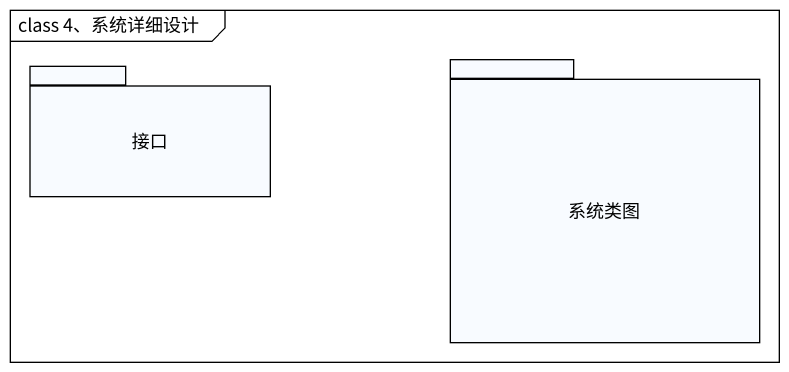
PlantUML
@startuml
mainframe class 4、系统详细设计
package 接口 {
}
package 系统类图 {
}
@enduml
